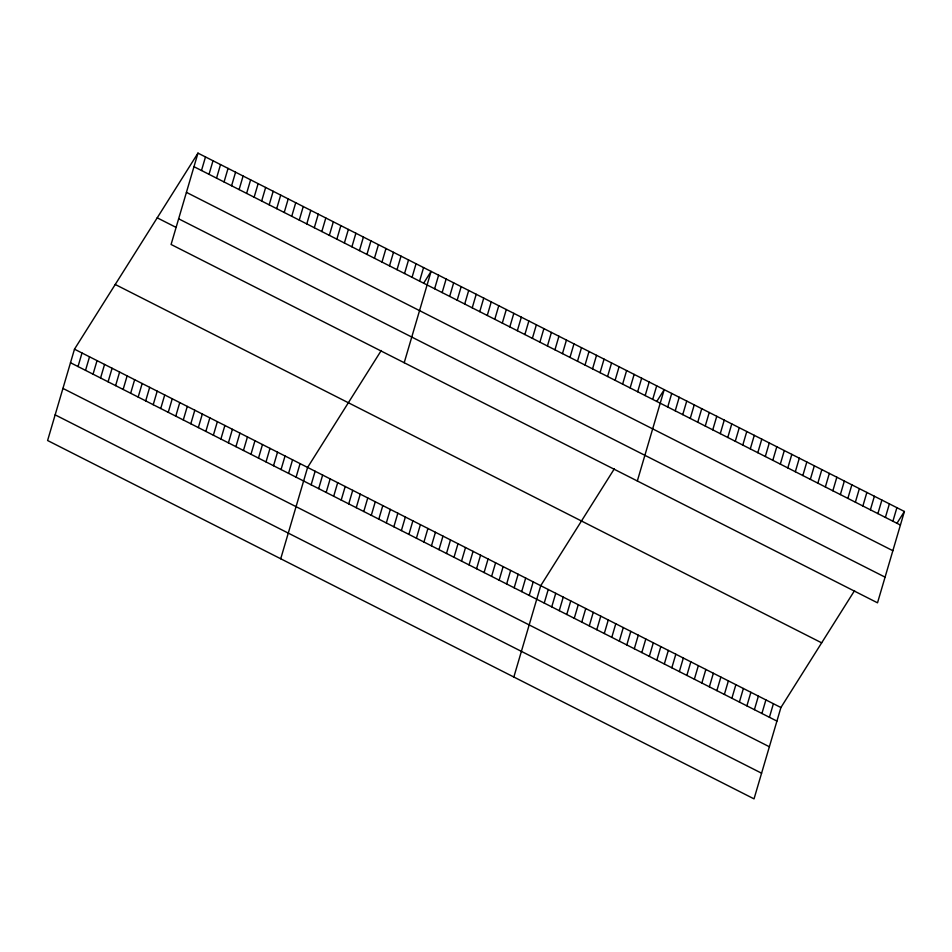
<?xml version="1.0" encoding="UTF-8"?>
<svg xmlns="http://www.w3.org/2000/svg" width="952" height="952" viewBox="0 0 952 952"><rect width="100%" height="100%" fill="white"/><g stroke="black" fill="none" stroke-linecap="round" stroke-linejoin="round"><path stroke-width="1.43" d="M197.968 153.129L171.086 244.474L877.518 602.818L904.4 511.486L197.968 153.129L74.482 349.182L47.6 440.514L754.032 798.871L780.914 707.526L854.551 590.621M78.016 366.556L82.003 352.99M85.525 370.376L89.524 356.81M93.046 374.184L97.044 360.63M100.567 378.003L104.565 364.438M108.088 381.812L112.086 368.257M115.609 385.631L119.607 372.065M123.129 389.439L127.128 375.885M130.65 393.259L134.649 379.693M201.503 170.503L205.489 156.949M138.171 397.079L142.157 383.513M209.023 174.323L213.01 160.757M145.692 400.887L149.678 387.333M216.544 178.143L220.531 164.577M153.213 404.707L157.199 391.141M224.065 181.951L228.052 168.397M160.733 408.515L164.72 394.961M231.586 185.771L235.572 172.205M168.254 412.335L172.241 398.769M239.107 189.579L243.093 176.025M175.775 416.143L179.761 402.589M246.616 193.399L250.614 179.833M183.296 419.963L187.282 406.397M254.136 197.207L258.135 183.653M190.816 423.771L194.803 410.217M261.657 201.027L265.656 187.461M198.337 427.591L202.324 414.025M269.178 204.835L273.176 191.281M205.846 431.411L209.845 417.845M276.699 208.655L280.697 195.089M213.367 435.219L217.365 421.665M284.22 212.475L288.218 198.909M220.888 439.039L224.886 425.473M291.74 216.282L295.727 202.728M228.409 442.847L232.407 429.292M299.261 220.102L303.248 206.536M235.929 446.666L239.928 433.1M306.782 223.91L310.768 210.356M243.45 450.474L247.449 436.92M314.303 227.73L318.289 214.164M250.971 454.294L254.957 440.728M321.824 231.538L325.81 217.984M258.492 458.114L262.478 444.548M329.344 235.358L333.331 221.792M266.013 461.922L269.999 448.368M336.865 239.166L340.852 225.612M273.533 465.742L277.52 452.176M344.386 242.986L348.373 229.432M281.054 469.55L285.041 455.996M351.907 246.806L355.893 233.24M288.575 473.37L292.561 459.804M359.428 250.614L363.414 237.06M296.096 477.178L300.082 463.624M366.937 254.434L370.935 240.868M280.721 558.776L307.603 467.432L381.24 350.526M374.457 258.242L378.456 244.688M311.137 484.806L315.124 471.252M381.978 262.062L385.976 248.496M318.658 488.626L322.645 475.06M389.499 265.87L393.497 252.316M326.167 492.446L330.165 478.88M397.02 269.69L401.018 256.124M333.688 496.254L337.686 482.7M404.54 273.51L408.539 259.944M341.209 500.074L345.207 486.508M412.061 277.318L416.048 263.764M348.729 503.882L352.728 490.328M419.582 281.137L423.569 267.571M356.25 507.702L360.249 494.136M404.207 362.724L431.089 271.391L423.688 283.149M363.771 511.51L367.769 497.955M434.624 288.765L438.61 275.199M371.292 515.329L375.278 501.763M442.144 292.573L446.131 279.019M378.813 519.137L382.799 505.583M449.665 296.393L453.652 282.827M386.333 522.957L390.32 509.391M457.186 300.201L461.173 286.647M393.854 526.777L397.841 513.211M464.707 304.021L468.693 290.455M401.375 530.585L405.362 517.031M472.228 307.841L476.214 294.275M408.896 534.405L412.882 520.839M479.748 311.649L483.735 298.095M416.417 538.213L420.403 524.659M487.257 315.469L491.256 301.903M423.938 542.033L427.924 528.467M494.778 319.277L498.777 305.723M431.458 545.841L435.445 532.287M502.299 323.097L506.297 309.531M438.967 549.661L442.966 536.095M509.82 326.905L513.818 313.351M446.488 553.481L450.486 539.915M517.341 330.725L521.339 317.159M454.009 557.289L458.007 543.735M524.861 334.545L528.86 320.979M461.53 561.109L465.528 547.543M532.382 338.353L536.369 324.799M469.05 564.917L473.049 551.363M539.903 342.173L543.889 328.607M476.571 568.737L480.57 555.171M547.424 345.981L551.41 332.427M484.092 572.545L488.078 558.991M554.945 349.8L558.931 336.235M491.613 576.365L495.599 562.799M562.465 353.608L566.452 340.054M499.134 580.173L503.12 566.618M569.986 357.428L573.973 343.862M506.654 583.992L510.641 570.427M577.507 361.236L581.493 347.682M514.175 587.812L518.162 574.246M585.028 365.056L589.014 351.49M521.696 591.62L525.683 578.066M592.549 368.876L596.535 355.31M529.217 595.44L533.203 581.874M600.058 372.684L604.056 359.13M513.842 677.027L540.724 585.694L614.361 468.777M607.578 376.504L611.577 362.938M544.235 603.056L548.233 589.502M615.099 380.312L619.097 366.758M551.743 606.864L555.742 593.31M622.62 384.132L626.618 370.566M559.252 610.672L563.239 597.118M630.141 387.94L634.139 374.386M566.761 614.48L570.748 600.926M637.662 391.76L641.66 378.194M574.258 618.288L578.257 604.722M645.182 395.58L649.169 382.014M581.767 622.096L585.754 608.53M652.703 399.388L656.69 385.834M589.276 625.904L593.263 612.338M637.328 480.986L664.21 389.642L656.809 401.411M596.785 629.712L600.771 616.146M667.733 407.016L671.719 393.45M604.282 633.52L608.28 619.954M675.23 410.824L679.228 397.258M611.791 637.328L615.777 623.762M682.739 414.632L686.737 401.066M619.3 641.136L623.286 627.57M690.248 418.428L694.234 404.874M626.809 644.944L630.795 631.378M697.756 422.236L701.743 408.682M634.306 648.752L638.304 635.186M705.253 426.044L709.252 412.49M641.815 652.56L645.801 638.994M712.762 429.852L716.761 416.298M649.323 656.368L653.31 642.802M720.271 433.66L724.258 420.106M656.821 660.176L660.819 646.61M727.78 437.468L731.767 423.914M664.329 663.972L668.328 650.418M735.277 441.276L739.276 427.722M671.838 667.78L675.825 654.226M742.786 445.084L746.773 431.53M679.347 671.588L683.334 658.034M750.295 448.892L754.281 435.338M686.844 675.396L690.843 661.842M757.804 452.7L761.79 439.134M694.353 679.204L698.351 665.65M765.301 456.508L769.299 442.942M701.862 683.012L705.848 669.458M772.81 460.316L776.796 446.75M709.371 686.82L713.357 673.266M780.319 464.124L784.305 450.558M716.868 690.628L720.866 677.074M787.828 467.932L791.814 454.366M724.377 694.436L728.375 680.882M795.325 471.74L799.323 458.174M731.886 698.244L735.872 684.69M802.833 475.548L806.82 461.982M739.395 702.052L743.381 688.486M810.342 479.356L814.329 465.79M746.892 705.86L750.89 692.294M817.839 483.164L821.838 469.598M754.4 709.668L758.387 696.102M825.348 486.972L829.347 473.406M761.909 713.476L765.896 699.91M832.857 490.78L836.844 477.214M769.418 717.284L773.405 703.718M840.366 494.588L844.353 481.022M847.863 498.384L851.861 484.83M855.372 502.192L859.37 488.638M862.881 506L866.867 492.446M870.39 509.808L874.376 496.254M877.887 513.616L881.885 500.062M885.396 517.424L889.394 503.87M892.905 521.232L896.891 507.678M896.986 523.243L904.4 511.486M193.982 166.695L900.413 525.04M186.425 192.363L892.857 550.708M178.643 218.805L885.074 577.15M157.223 217.829L176.025 227.361M115.24 284.481L821.659 642.838M74.482 349.182L780.914 707.526M70.496 362.736L776.915 721.092M62.939 388.404L769.371 746.761M55.157 414.858L761.576 773.202"/></g></svg>
